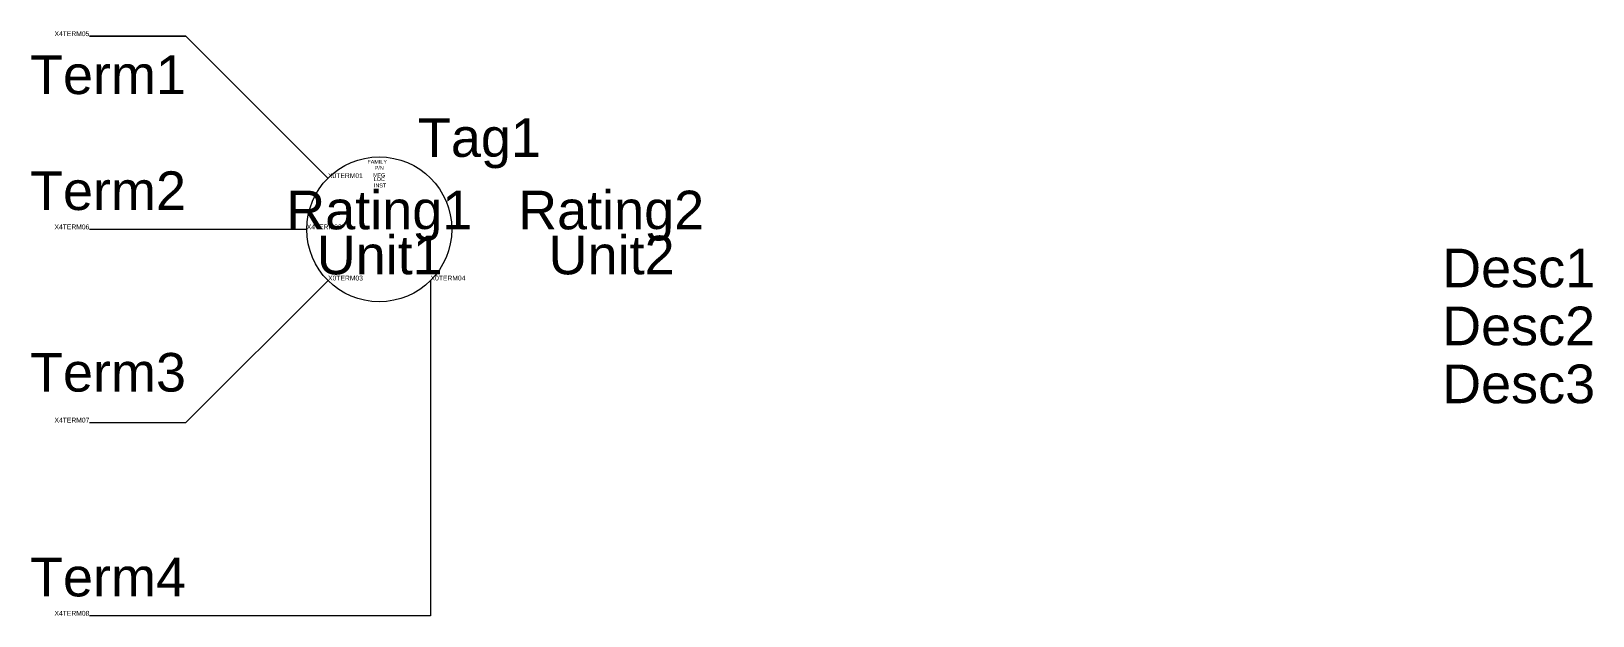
# Model space of a CAD drawing. Header units: inches. Extents: x -0.15 to 3.89, y -1.5 to 0.01.
import ezdxf
from ezdxf.enums import TextEntityAlignment as Align

# ---------------------------------------------------------------- set-up
doc = ezdxf.new("R2010")
doc.units = ezdxf.units.IN
doc.header["$MEASUREMENT"] = 0
doc.layers.add('WIRES', color=7, linetype='Continuous')
doc.styles.add('INERCONNECT TABLES', font='arial.ttf', dxfattribs={"height": 0.1})
doc.styles.add('WD', font='arial.ttf', dxfattribs={"height": 1})

msp = doc.modelspace()

# ---------------------------------------------------------------- linework, layer by layer
msp.add_line((0.25, 0), (0, 0))
msp.add_circle((0.75, -0.5), 0.1875)
at = {"layer": 'WIRES'}
for p, q in [((0, 0), (0.25, 0)), ((0.6174, -0.3674), (0.25, 0)), ((0, -0.5), (0.5625, -0.5)), ((0.25, -1), (0.6176, -0.6324)), ((0.8828, -0.6324), (0.8828, -1.5)), ((0, -1), (0.25, -1)), ((0.8828, -1.5), (0, -1.5))]:
    msp.add_line(p, q, dxfattribs=at)

# ---------------------------------------------------------------- texts
at = {"style": 'WD', "flags": 9}
for tag, p in [('X4TERM05', (0, 0)), ('X4TERM06', (0, -0.5)), ('X4TERM07', (0, -1)), ('X4TERM08', (0, -1.5))]:
    msp.add_attdef(tag, text='', height=0.0125, dxfattribs=at).set_placement(p, align=Align.RIGHT)
at = {"style": 'INERCONNECT TABLES', "flags": 8}
for tag, p in [('Term1', (0.25, -0.05)), ('Term2', (0.25, -0.35)), ('Term4', (0.25, -1.35))]:
    msp.add_attdef(tag, text='', height=0.1, dxfattribs=at).set_placement(p, align=Align.TOP_RIGHT)
for tag, text, p in [('Tag1', 'MTR', (0.85, -0.2625)), ('Desc1', '', (3.5, -0.6)), ('Desc2', '', (3.5, -0.75)), ('Desc3', '', (3.5, -0.9))]:
    msp.add_attdef(tag, text=text, height=0.1, dxfattribs=at).set_placement(p, align=Align.MIDDLE_LEFT)
for tag, text, height, style, flags, p in [('FAMILY', 'MTR', 0.01, 'WD', 9, (0.7447, -0.3302)), ('Rating1', '', 0.1, 'INERCONNECT TABLES', 8, (0.75, -0.5)), ('Rating2', '', 0.1, 'INERCONNECT TABLES', 8, (1.35, -0.5))]:
    msp.add_attdef(tag, text=text, height=height, dxfattribs=dict(style=style, flags=flags)).set_placement(p, align=Align.CENTER)
at = {"style": 'WD', "flags": 9}
for tag, p in [('X0TERM01', (0.6174, -0.3674)), ('X4TERM02', (0.5625, -0.5)), ('X0TERM03', (0.6176, -0.6324)), ('X0TERM04', (0.8828, -0.6324))]:
    msp.add_attdef(tag, p, '', height=0.0125, dxfattribs=at)
at = {"linetype": 'Continuous', "style": 'WD', "flags": 9}
for tag, p in [('MFG', (0.75, -0.3596)), ('P/N', (0.75, -0.3407))]:
    msp.add_attdef(tag, text='', height=0.01, dxfattribs=at).set_placement(p, align=Align.MIDDLE)
msp.add_attdef('LOC', text='', height=0.01, dxfattribs=at).set_placement((0.75, -0.375), align=Align.CENTER)
msp.add_attdef('INST', (0.7363, -0.3914), '', height=0.01, dxfattribs=at)
at = {"style": 'INERCONNECT TABLES', "flags": 8}
for tag, text, p in [('Unit1', 'HP', (0.7512, -0.5165)), ('Unit2', '', (1.3512, -0.5165))]:
    msp.add_attdef(tag, text=text, height=0.1, dxfattribs=at).set_placement(p, align=Align.TOP_CENTER)
msp.add_attdef('Term3', text='', height=0.1, dxfattribs=at).set_placement((0.25, -0.95), align=Align.BOTTOM_RIGHT)

doc.saveas('drawing.dxf')
